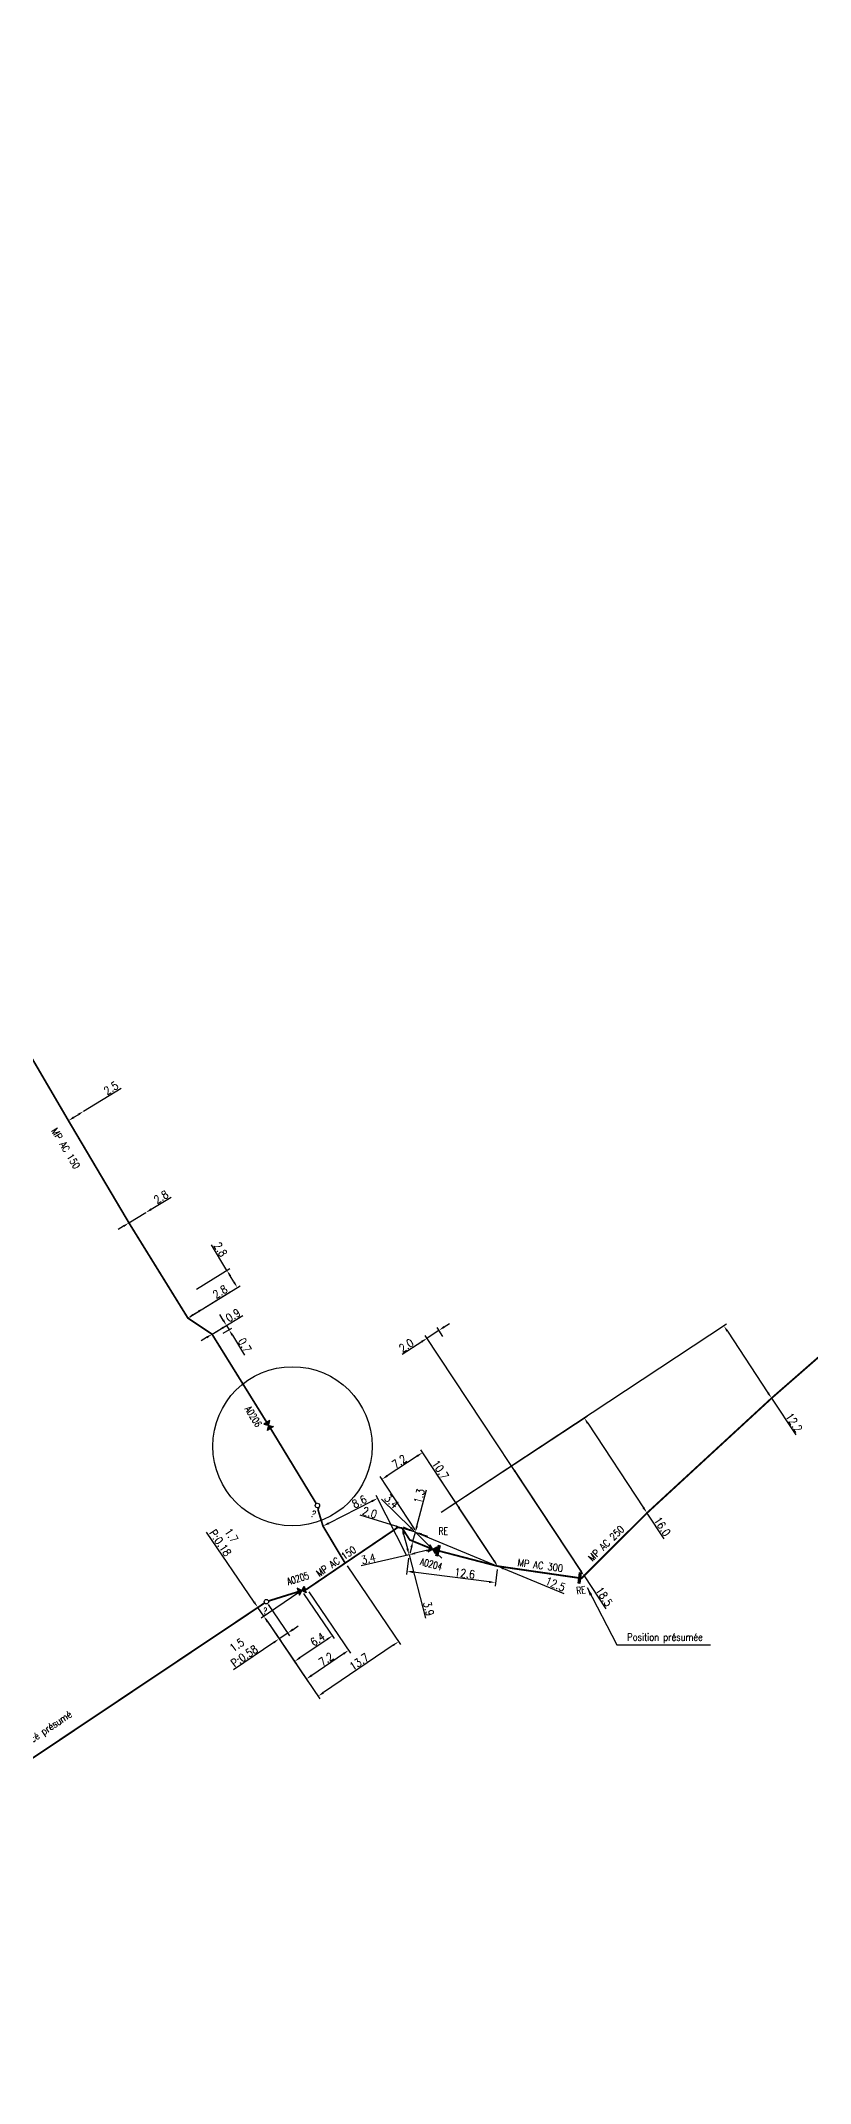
# Model space of a CAD drawing. Header units: millimetres. Extents: x 184000 to 185000, y 128000 to 129000.
# Drawn here: x 184452.6 to 184560.6, y 128471.9 to 128758.9 of the extents above; entities that cross this region are included whole.
import ezdxf
from ezdxf.enums import TextEntityAlignment as Align

# ---------------------------------------------------------------- set-up
doc = ezdxf.new("R2010")
doc.units = ezdxf.units.MM
doc.header["$PDMODE"] = 34
doc.layers.get('0').update_dxf_attribs({"linetype": 'CONTINUOUS'})
doc.layers.get('DEFPOINTS').update_dxf_attribs({"linetype": 'CONTINUOUS'})
for name, color, linetype in [('G_120', 4, 'CONTINUOUS'), ('G_300', 7, 'CONTINUOUS'), ('G_340', 7, 'CONTINUOUS'), ('G_900', 7, 'CONTINUOUS'), ('G_930', 7, 'CONTINUOUS')]:
    doc.layers.add(name, color=color, linetype=linetype)
doc.styles.add('G_ROMANS', font='ROMANS.SHX', dxfattribs={"width": 0.75})
doc.styles.get("Standard").update_dxf_attribs({"font": 'romans.shx', "width": 0.85})
doc.linetypes.add('G_typB_AP', pattern='A,5,-0.3,["o",Standard,S=1.5,R=0,X=0,Y=-0.5],-1.65', length=6.95)
doc.dimstyles.get("Standard").update_dxf_attribs({"dimtxt": 1.5, "dimasz": 1.2, "dimexe": 0.625, "dimexo": 0.625, "dimgap": 0.25, "dimtad": 1, "dimdec": 1, "dimzin": 0, "dimdsep": 46, "dimtxsty": 'Standard', "dimcen": -0.5, "dimadec": 0, "dimazin": 0, "dimtfac": 1, "dimtdec": 1, "dimtmove": 0, "dimatfit": 3, "dimfxl": 0, "dimtolj": 1, "dimtzin": 0, "dimarcsym": 0})

# ---------------------------------------------------------------- blocks, each defined once
blk = doc.blocks.new('G_300_04')
at = {"linetype": 'Continuous'}
h = blk.add_hatch(color=0, dxfattribs=at)
h.paths.add_polyline_path([(-0.5, 0.5), (-0.5, -0.5), (0, 0)])
h.paths.add_polyline_path([(0.5, 0.5), (0, 0), (0.5, -0.5)])
at = {"color": 0, "linetype": 'Continuous', "flags": 128}
blk.add_lwpolyline([(-0.5, -0.5), (0.5, 0.5), (0.5, -0.5), (-0.5, 0.5)], close=True, dxfattribs=at)
at = {"color": 0, "linetype": 'Continuous', "width": 0.75}
blk.add_attdef('NUM', text='', height=1, dxfattribs=at).set_placement((0, 1.78), align=Align.MIDDLE_CENTER)
at = {"color": 0, "linetype": 'Continuous', "width": 0.75, "flags": 3}
for tag, p in [('DEF_LEG', (0, -5)), ('DEF_COUP', (0, -7.5)), ('DEF_TYPE', (0, -10))]:
    blk.add_attdef(tag, text='', height=1.2, dxfattribs=at).set_placement(p, align=Align.MIDDLE)
blk = doc.blocks.new('G_300_15')
at = {"color": 0, "linetype": 'Continuous'}
blk.add_circle((0, 0), 1.56, dxfattribs=at)
at = {"color": 0, "linetype": 'Continuous', "style": 'G_ROMANS', "width": 0.75}
blk.add_text('?', height=4.69, dxfattribs=at).set_placement((0, -6.6), align=Align.MIDDLE_CENTER)
at = {"color": 0, "linetype": 'Continuous', "width": 0.75}
blk.add_attdef('TYP', text='', height=4.69, dxfattribs=at).set_placement((0, 5.8), align=Align.MIDDLE_CENTER)
at = {"color": 0, "linetype": 'Continuous', "width": 0.75, "flags": 1}
blk.add_attdef('NUM', text='', height=3.75, dxfattribs=at).set_placement((0, -3.8), align=Align.MIDDLE_CENTER)
at = {"color": 0, "linetype": 'Continuous', "width": 0.75, "flags": 3}
for tag, p in [('DEF_COUP', (0, -13.5)), ('DEF_LEG', (0, -11)), ('DEF_TYPE', (0, -16))]:
    blk.add_attdef(tag, text='', height=1.2, dxfattribs=at).set_placement(p, align=Align.MIDDLE)
blk = doc.blocks.new('G_340_17')
at = {"linetype": 'Continuous'}
blk.add_hatch(color=0, dxfattribs=at).paths.add_polyline_path([(0.125, 0.75), (-0.125, 0.75), (-0.125, -0.75), (0.125, -0.75)])
at = {"color": 0, "linetype": 'Continuous'}
blk.add_lwpolyline([(-0.125, 0.75), (0.125, 0.75), (0.125, -0.75), (-0.125, -0.75)], close=True, dxfattribs=at)
at = {"color": 0, "linetype": 'Continuous', "width": 0.75}
for tag, height, flags, p in [('RE', 1, 8, (0, 2.5)), ('DEF_LEG', 1.2, 3, (0, -5)), ('DEF_COUP', 1.2, 3, (0, -7.5)), ('DEF_TYPE', 1.2, 3, (0, -10))]:
    blk.add_attdef(tag, text='', height=height, dxfattribs=dict(at, flags=flags)).set_placement(p, align=Align.MIDDLE)
blk = doc.blocks.new('*D715')
at = {"layer": 'DEFPOINTS', "color": 0, "linetype": 'Continuous', "transparency": 16777216}
for p in [(184456.48, 128607.16), (184458.6, 128608.48), (184458.6, 128608.48)]:
    blk.add_point(p, dxfattribs=at)
at = {"layer": 'G_120', "color": 0, "linetype": 'Continuous', "lineweight": -2, "transparency": 16777216}
for p, q in [((184458.6, 128608.48), (184463.87, 128611.73)), ((184457.24, 128607.64), (184457.84, 128608))]:
    blk.add_line(p, q, dxfattribs=at)
at = {"layer": 'G_120', "color": 0, "linetype": 'Continuous', "transparency": 16777216}
for points in [[(184457.16, 128607.76), (184457.32, 128607.51), (184456.48, 128607.16)], [(184457.76, 128608.13), (184457.92, 128607.88), (184458.6, 128608.48)]]:
    blk.add_solid(points, dxfattribs=at)
at = {"layer": 'G_120', "color": 0, "linetype": 'Continuous', "transparency": 16777216, "insert": (184462.46, 128611.74), "char_height": 1.125, "attachment_point": 5, "rotation": 31.7127}
blk.add_mtext('\\A1;2.5', dxfattribs=at)
blk = doc.blocks.new('*D716')
at = {"layer": 'DEFPOINTS', "color": 0, "linetype": 'Continuous', "transparency": 16777216}
for p in [(184464.98, 128592.79), (184467.33, 128594.23), (184467.33, 128594.23)]:
    blk.add_point(p, dxfattribs=at)
at = {"layer": 'G_120', "color": 0, "linetype": 'Continuous', "lineweight": -2, "transparency": 16777216}
for p, q in [((184468.1, 128594.7), (184470.89, 128596.41)), ((184464.21, 128592.32), (184463.45, 128591.85)), ((184464.98, 128592.79), (184467.33, 128594.23))]:
    blk.add_line(p, q, dxfattribs=at)
at = {"layer": 'G_120', "color": 0, "linetype": 'Continuous', "transparency": 16777216}
for points in [[(184464.14, 128592.45), (184464.29, 128592.2), (184464.98, 128592.79)], [(184468.02, 128594.83), (184468.17, 128594.57), (184467.33, 128594.23)]]:
    blk.add_solid(points, dxfattribs=at)
at = {"layer": 'G_120', "color": 0, "linetype": 'Continuous', "transparency": 16777216, "insert": (184469.49, 128596.43), "char_height": 1.125, "attachment_point": 5, "rotation": 31.4437}
blk.add_mtext('\\A1;2.8', dxfattribs=at)
blk = doc.blocks.new('*D717')
at = {"layer": 'DEFPOINTS', "color": 0, "linetype": 'Continuous', "transparency": 16777216}
for p in [(184478.74, 128586.11), (184474.06, 128583.22), (184473.13, 128579.35)]:
    blk.add_point(p, dxfattribs=at)
at = {"layer": 'G_120', "color": 0, "linetype": 'Continuous', "lineweight": -2, "transparency": 16777216}
for p, q in [((184478.74, 128586.11), (184476.57, 128589.69)), ((184473.53, 128579.6), (184480.58, 128583.96)), ((184474.46, 128583.47), (184479.13, 128586.36)), ((184479.72, 128584.49), (184479.2, 128585.34))]:
    blk.add_line(p, q, dxfattribs=at)
at = {"layer": 'G_120', "color": 0, "linetype": 'Continuous', "transparency": 16777216}
for points in [[(184479.33, 128585.42), (184479.07, 128585.27), (184478.74, 128586.11)], [(184479.85, 128584.56), (184479.59, 128584.41), (184480.18, 128583.72)]]:
    blk.add_solid(points, dxfattribs=at)
at = {"layer": 'G_120', "color": 0, "linetype": 'Continuous', "transparency": 16777216, "insert": (184477.83, 128589.06), "char_height": 1.125, "attachment_point": 5, "rotation": 301.1565}
blk.add_mtext('\\A1;2.8', dxfattribs=at)
blk = doc.blocks.new('*D718')
at = {"layer": 'DEFPOINTS', "color": 0, "linetype": 'Continuous', "transparency": 16777216}
for p in [(184476.65, 128577.14), (184477.81, 128577.03), (184479.03, 128577.77)]:
    blk.add_point(p, dxfattribs=at)
at = {"layer": 'G_120', "color": 0, "linetype": 'Continuous', "lineweight": -2, "transparency": 16777216}
for p, q in [((184477.05, 128577.39), (184479.07, 128578.61)), ((184478.21, 128579.14), (184477.74, 128579.91)), ((184478.21, 128577.27), (184479.44, 128578.01)), ((184478.67, 128578.37), (184479.03, 128577.77)), ((184479.5, 128577), (184481.2, 128574.19))]:
    blk.add_line(p, q, dxfattribs=at)
at = {"layer": 'G_120', "color": 0, "linetype": 'Continuous', "transparency": 16777216}
for points in [[(184478.34, 128579.21), (184478.08, 128579.06), (184478.67, 128578.37)], [(184479.63, 128577.07), (184479.37, 128576.92), (184479.03, 128577.77)]]:
    blk.add_solid(points, dxfattribs=at)
at = {"layer": 'G_120', "color": 0, "linetype": 'Continuous', "transparency": 16777216, "insert": (184481.23, 128575.59), "char_height": 1.125, "attachment_point": 5, "rotation": 301.1565}
blk.add_mtext('\\A1;0.7', dxfattribs=at)
blk = doc.blocks.new('*D719')
at = {"layer": 'DEFPOINTS', "color": 0, "linetype": 'Continuous', "transparency": 16777216}
for p in [(184475.51, 128580.82), (184475.51, 128580.82), (184473.25, 128579.42)]:
    blk.add_point(p, dxfattribs=at)
at = {"layer": 'G_120', "color": 0, "linetype": 'Continuous', "lineweight": -2, "transparency": 16777216}
for p, q in [((184475.51, 128580.82), (184479.18, 128583.1)), ((184474.01, 128579.9), (184474.75, 128580.35))]:
    blk.add_line(p, q, dxfattribs=at)
at = {"layer": 'G_120', "color": 0, "linetype": 'Continuous', "transparency": 16777216}
for points in [[(184474.67, 128580.48), (184474.83, 128580.22), (184475.51, 128580.82)], [(184473.93, 128580.02), (184474.09, 128579.77), (184473.25, 128579.42)]]:
    blk.add_solid(points, dxfattribs=at)
at = {"layer": 'G_120', "color": 0, "linetype": 'Continuous', "transparency": 16777216, "insert": (184477.78, 128583.11), "char_height": 1.125, "attachment_point": 5, "rotation": 31.7609}
blk.add_mtext('\\A1;2.8', dxfattribs=at)
blk = doc.blocks.new('*D720')
at = {"layer": 'DEFPOINTS', "color": 0, "linetype": 'Continuous', "transparency": 16777216}
for p in [(184476.65, 128577.14), (184477.45, 128577.62), (184477.45, 128577.62)]:
    blk.add_point(p, dxfattribs=at)
at = {"layer": 'G_120', "color": 0, "linetype": 'Continuous', "lineweight": -2, "transparency": 16777216}
for p, q in [((184478.22, 128578.09), (184480.98, 128579.76)), ((184475.88, 128576.68), (184475.11, 128576.21)), ((184476.65, 128577.14), (184477.45, 128577.62))]:
    blk.add_line(p, q, dxfattribs=at)
at = {"layer": 'G_120', "color": 0, "linetype": 'Continuous', "transparency": 16777216}
for points in [[(184478.14, 128578.22), (184478.29, 128577.96), (184477.45, 128577.62)], [(184475.8, 128576.81), (184475.96, 128576.55), (184476.65, 128577.14)]]:
    blk.add_solid(points, dxfattribs=at)
at = {"layer": 'G_120', "color": 0, "linetype": 'Continuous', "transparency": 16777216, "insert": (184479.6, 128579.8), "char_height": 1.125, "attachment_point": 5, "rotation": 31.1565}
blk.add_mtext('\\A1;0.9', dxfattribs=at)
blk = doc.blocks.new('*D721')
at = {"layer": 'DEFPOINTS', "color": 0, "linetype": 'Continuous', "transparency": 16777216}
for p in [(184489.24, 128541.1), (184483.08, 128538.73), (184483.92, 128537.49)]:
    blk.add_point(p, dxfattribs=at)
at = {"layer": 'G_120', "color": 0, "linetype": 'Continuous', "lineweight": -2, "transparency": 16777216}
for p, q in [((184482.57, 128539.48), (184475.89, 128549.33)), ((184488.85, 128540.84), (184483.53, 128537.23)), ((184483.92, 128537.49), (184483.08, 128538.73)), ((184484.42, 128536.75), (184484.93, 128536))]:
    blk.add_line(p, q, dxfattribs=at)
at = {"layer": 'G_120', "color": 0, "linetype": 'Continuous', "transparency": 16777216}
for points in [[(184482.69, 128539.56), (184482.45, 128539.39), (184483.08, 128538.73)], [(184484.55, 128536.83), (184484.3, 128536.66), (184483.92, 128537.49)]]:
    blk.add_solid(points, dxfattribs=at)
at = {"layer": 'G_120', "color": 0, "linetype": 'Continuous', "transparency": 16777216, "insert": (184478.59, 128548.35), "char_height": 1.125, "attachment_point": 5, "rotation": 304.1587}
blk.add_mtext('\\A1;1.7\\PP:0.18', dxfattribs=at)
blk = doc.blocks.new('*D722')
at = {"layer": 'DEFPOINTS', "color": 0, "linetype": 'Continuous', "transparency": 16777216}
for p in [(184489.24, 128541.1), (184483.92, 128537.49), (184488.23, 128531.14)]:
    blk.add_point(p, dxfattribs=at)
at = {"layer": 'G_300', "color": 0, "linetype": 'Continuous', "lineweight": -2, "transparency": 16777216}
for p, q in [((184489.5, 128540.72), (184493.81, 128534.37)), ((184484.18, 128537.1), (184488.49, 128530.76)), ((184492.8, 128534.25), (184488.97, 128531.65))]:
    blk.add_line(p, q, dxfattribs=at)
at = {"layer": 'G_300', "color": 0, "linetype": 'Continuous', "transparency": 16777216}
for points in [[(184492.72, 128534.37), (184492.89, 128534.13), (184493.55, 128534.76)], [(184488.89, 128531.77), (184489.05, 128531.53), (184488.23, 128531.14)]]:
    blk.add_solid(points, dxfattribs=at)
at = {"layer": 'G_300', "color": 0, "linetype": 'Continuous', "transparency": 16777216, "insert": (184491.47, 128534.26), "char_height": 1.125, "attachment_point": 5, "rotation": 34.1587}
blk.add_mtext('\\A1;6.4', dxfattribs=at)
blk = doc.blocks.new('*D723')
at = {"layer": 'DEFPOINTS', "color": 0, "linetype": 'Continuous', "transparency": 16777216}
for p in [(184495.34, 128544.97), (184483.92, 128537.49), (184491.54, 128526.26)]:
    blk.add_point(p, dxfattribs=at)
at = {"layer": 'G_120', "color": 0, "linetype": 'Continuous', "lineweight": -2, "transparency": 16777216}
for p, q in [((184495.61, 128544.58), (184503.1, 128533.54)), ((184484.18, 128537.1), (184491.8, 128525.87)), ((184502.09, 128533.42), (184492.28, 128526.77))]:
    blk.add_line(p, q, dxfattribs=at)
at = {"layer": 'G_120', "color": 0, "linetype": 'Continuous', "transparency": 16777216}
for points in [[(184502.01, 128533.54), (184502.17, 128533.3), (184502.83, 128533.93)], [(184492.2, 128526.89), (184492.37, 128526.64), (184491.54, 128526.26)]]:
    blk.add_solid(points, dxfattribs=at)
at = {"layer": 'G_120', "color": 0, "linetype": 'Continuous', "transparency": 16777216, "insert": (184497.31, 128531.09), "char_height": 1.125, "attachment_point": 5, "rotation": 34.1587}
blk.add_mtext('\\A1;13.7', dxfattribs=at)
blk = doc.blocks.new('*D724')
at = {"layer": 'DEFPOINTS', "color": 0, "linetype": 'Continuous', "transparency": 16777216}
for p in [(184490, 128541.34), (184483.92, 128537.49), (184489.9, 128528.68)]:
    blk.add_point(p, dxfattribs=at)
at = {"layer": 'G_120', "color": 0, "linetype": 'Continuous', "lineweight": -2, "transparency": 16777216}
for p, q in [((184490.26, 128540.95), (184496.11, 128532.33)), ((184484.18, 128537.1), (184490.16, 128528.29)), ((184495.11, 128532.21), (184490.64, 128529.19))]:
    blk.add_line(p, q, dxfattribs=at)
at = {"layer": 'G_120', "color": 0, "linetype": 'Continuous', "transparency": 16777216}
for points in [[(184495.02, 128532.34), (184495.19, 128532.09), (184495.85, 128532.72)], [(184490.56, 128529.31), (184490.73, 128529.06), (184489.9, 128528.68)]]:
    blk.add_solid(points, dxfattribs=at)
at = {"layer": 'G_120', "color": 0, "linetype": 'Continuous', "transparency": 16777216, "insert": (184492.67, 128531.47), "char_height": 1.125, "attachment_point": 5, "rotation": 34.1587}
blk.add_mtext('\\A1;7.2', dxfattribs=at)
blk = doc.blocks.new('*D725')
at = {"layer": 'DEFPOINTS', "color": 0, "linetype": 'Continuous', "transparency": 16777216}
for p in [(184499.89, 128554.07), (184492.23, 128550.17), (184504.18, 128545.67)]:
    blk.add_point(p, dxfattribs=at)
at = {"layer": 'G_120', "color": 0, "linetype": 'Continuous', "lineweight": -2, "transparency": 16777216}
for p, q in [((184493.03, 128550.58), (184499.09, 128553.67)), ((184503.97, 128546.09), (184499.68, 128554.49))]:
    blk.add_line(p, q, dxfattribs=at)
at = {"layer": 'G_120', "color": 0, "linetype": 'Continuous', "transparency": 16777216}
for points in [[(184499.02, 128553.8), (184499.16, 128553.53), (184499.89, 128554.07)], [(184492.97, 128550.71), (184493.1, 128550.44), (184492.23, 128550.17)]]:
    blk.add_solid(points, dxfattribs=at)
at = {"layer": 'G_120', "color": 0, "linetype": 'Continuous', "transparency": 16777216, "insert": (184497.34, 128553.61), "char_height": 1.125, "attachment_point": 5, "rotation": 27.0139}
blk.add_mtext('\\A1;8.6', dxfattribs=at)
blk = doc.blocks.new('*D726')
at = {"layer": 'DEFPOINTS', "color": 0, "linetype": 'Continuous', "transparency": 16777216}
for p in [(184503.33, 128549.89), (184504.31, 128546.15), (184504.31, 128546.15)]:
    blk.add_point(p, dxfattribs=at)
at = {"layer": 'G_120', "color": 0, "linetype": 'Continuous', "lineweight": -2, "transparency": 16777216}
for p, q in [((184503.56, 128549.02), (184504.08, 128547.02)), ((184504.31, 128546.15), (184506.64, 128537.24))]:
    blk.add_line(p, q, dxfattribs=at)
at = {"layer": 'G_120', "color": 0, "linetype": 'Continuous', "transparency": 16777216}
for points in [[(184503.7, 128549.06), (184503.41, 128548.98), (184503.33, 128549.89)], [(184504.23, 128547.05), (184503.94, 128546.98), (184504.31, 128546.15)]]:
    blk.add_solid(points, dxfattribs=at)
at = {"layer": 'G_120', "color": 0, "linetype": 'Continuous', "transparency": 16777216, "insert": (184507.07, 128538.56), "char_height": 1.125, "attachment_point": 5, "rotation": 284.6814}
blk.add_mtext('\\A1;3.9', dxfattribs=at)
blk = doc.blocks.new('*D727')
at = {"layer": 'DEFPOINTS', "color": 0, "linetype": 'Continuous', "transparency": 16777216}
for p in [(184503.33, 128549.89), (184505.2, 128549.31), (184505.2, 128549.31)]:
    blk.add_point(p, dxfattribs=at)
at = {"layer": 'G_120', "color": 0, "linetype": 'Continuous', "lineweight": -2, "transparency": 16777216}
for p, q in [((184502.47, 128550.15), (184497.44, 128551.71)), ((184505.2, 128549.31), (184503.33, 128549.89)), ((184506.06, 128549.04), (184506.92, 128548.78))]:
    blk.add_line(p, q, dxfattribs=at)
at = {"layer": 'G_120', "color": 0, "linetype": 'Continuous', "transparency": 16777216}
for points in [[(184502.51, 128550.3), (184502.43, 128550.01), (184503.33, 128549.89)], [(184506.11, 128549.19), (184506.02, 128548.9), (184505.2, 128549.31)]]:
    blk.add_solid(points, dxfattribs=at)
at = {"layer": 'G_120', "color": 0, "linetype": 'Continuous', "transparency": 16777216, "insert": (184498.79, 128552.07), "char_height": 1.125, "attachment_point": 5, "rotation": 342.838}
blk.add_mtext('\\A1;2.0', dxfattribs=at)
blk = doc.blocks.new('*D728')
at = {"layer": 'DEFPOINTS', "color": 0, "linetype": 'Continuous', "transparency": 16777216}
for p in [(184505.2, 128549.31), (184505.2, 128549.31), (184504.87, 128548.05)]:
    blk.add_point(p, dxfattribs=at)
at = {"layer": 'G_120', "color": 0, "linetype": 'Continuous', "lineweight": -2, "transparency": 16777216}
for p, q in [((184505.43, 128550.18), (184506.76, 128555.29)), ((184504.87, 128548.05), (184505.2, 128549.31)), ((184504.65, 128547.18), (184504.42, 128546.31))]:
    blk.add_line(p, q, dxfattribs=at)
at = {"layer": 'G_120', "color": 0, "linetype": 'Continuous', "transparency": 16777216}
for points in [[(184505.28, 128550.22), (184505.57, 128550.14), (184505.2, 128549.31)], [(184504.5, 128547.22), (184504.79, 128547.14), (184504.87, 128548.05)]]:
    blk.add_solid(points, dxfattribs=at)
at = {"layer": 'G_120', "color": 0, "linetype": 'Continuous', "transparency": 16777216, "insert": (184505.75, 128554.39), "char_height": 1.125, "attachment_point": 5, "rotation": 75.4021}
blk.add_mtext('\\A1;1.3', dxfattribs=at)
blk = doc.blocks.new('*D729')
at = {"layer": 'DEFPOINTS', "color": 0, "linetype": 'Continuous', "transparency": 16777216}
for p in [(184505.2, 128549.31), (184505.2, 128549.31), (184507.62, 128546.92)]:
    blk.add_point(p, dxfattribs=at)
at = {"layer": 'G_300', "color": 0, "linetype": 'Continuous', "lineweight": -2, "transparency": 16777216}
for p, q in [((184504.56, 128549.94), (184500.47, 128553.98)), ((184507.62, 128546.92), (184505.2, 128549.31)), ((184508.26, 128546.29), (184508.9, 128545.66))]:
    blk.add_line(p, q, dxfattribs=at)
at = {"layer": 'G_300', "color": 0, "linetype": 'Continuous', "transparency": 16777216}
for points in [[(184504.67, 128550.05), (184504.46, 128549.84), (184505.2, 128549.31)], [(184508.37, 128546.39), (184508.16, 128546.18), (184507.62, 128546.92)]]:
    blk.add_solid(points, dxfattribs=at)
at = {"layer": 'G_300', "color": 0, "linetype": 'Continuous', "transparency": 16777216, "insert": (184501.86, 128553.66), "char_height": 1.125, "attachment_point": 5, "rotation": 315.342}
blk.add_mtext('\\A1;3.4', dxfattribs=at)
blk = doc.blocks.new('*D730')
at = {"layer": 'DEFPOINTS', "color": 0, "linetype": 'Continuous', "transparency": 16777216}
for p in [(184507.62, 128546.92), (184504.31, 128546.15), (184504.31, 128546.15)]:
    blk.add_point(p, dxfattribs=at)
at = {"layer": 'G_300', "color": 0, "linetype": 'Continuous', "lineweight": -2, "transparency": 16777216}
for p, q in [((184506.74, 128546.72), (184505.19, 128546.35)), ((184504.31, 128546.15), (184497.6, 128544.57))]:
    blk.add_line(p, q, dxfattribs=at)
at = {"layer": 'G_300', "color": 0, "linetype": 'Continuous', "transparency": 16777216}
for points in [[(184505.15, 128546.5), (184505.22, 128546.2), (184504.31, 128546.15)], [(184506.71, 128546.86), (184506.78, 128546.57), (184507.62, 128546.92)]]:
    blk.add_solid(points, dxfattribs=at)
at = {"layer": 'G_300', "color": 0, "linetype": 'Continuous', "transparency": 16777216, "insert": (184498.61, 128545.58), "char_height": 1.125, "attachment_point": 5, "rotation": 13.1851}
blk.add_mtext('\\A1;3.4', dxfattribs=at)
blk = doc.blocks.new('*D731')
at = {"layer": 'DEFPOINTS', "color": 0, "linetype": 'Continuous', "transparency": 16777216}
for p in [(184504.01, 128543.82), (184504.31, 128546.15), (184516.76, 128544.54)]:
    blk.add_point(p, dxfattribs=at)
at = {"layer": 'G_120', "color": 0, "linetype": 'Continuous', "lineweight": -2, "transparency": 16777216}
for p, q in [((184504.25, 128545.68), (184503.95, 128543.36)), ((184515.57, 128542.33), (184504.9, 128543.71)), ((184516.7, 128544.08), (184516.4, 128541.75))]:
    blk.add_line(p, q, dxfattribs=at)
at = {"layer": 'G_120', "color": 0, "linetype": 'Continuous', "transparency": 16777216}
for points in [[(184504.92, 128543.86), (184504.89, 128543.56), (184504.01, 128543.82)], [(184515.59, 128542.48), (184515.55, 128542.19), (184516.46, 128542.22)]]:
    blk.add_solid(points, dxfattribs=at)
at = {"layer": 'G_120', "color": 0, "linetype": 'Continuous', "transparency": 16777216, "insert": (184512.14, 128543.53), "char_height": 1.125, "attachment_point": 5, "rotation": 352.6699}
blk.add_mtext('\\A1;12.6', dxfattribs=at)
blk = doc.blocks.new('*D732')
at = {"layer": 'DEFPOINTS', "color": 0, "linetype": 'Continuous', "transparency": 16777216}
for p in [(184518.7, 128558.63), (184508.44, 128551.85), (184528.89, 128543.19)]:
    blk.add_point(p, dxfattribs=at)
at = {"layer": 'G_120', "color": 0, "linetype": 'Continuous', "lineweight": -2, "transparency": 16777216}
for p, q in [((184508.83, 128552.11), (184519.09, 128558.88)), ((184519.19, 128557.88), (184528.4, 128543.94)), ((184528.89, 128543.19), (184531.97, 128538.53))]:
    blk.add_line(p, q, dxfattribs=at)
at = {"layer": 'G_120', "color": 0, "linetype": 'Continuous', "transparency": 16777216}
for points in [[(184519.32, 128557.96), (184519.07, 128557.79), (184518.7, 128558.63)], [(184528.52, 128544.02), (184528.27, 128543.86), (184528.89, 128543.19)]]:
    blk.add_solid(points, dxfattribs=at)
at = {"layer": 'G_120', "color": 0, "linetype": 'Continuous', "transparency": 16777216, "insert": (184531.72, 128540.26), "char_height": 1.125, "attachment_point": 5, "rotation": 303.4459}
blk.add_mtext('\\A1;18.5', dxfattribs=at)
blk = doc.blocks.new('*D733')
at = {"layer": 'DEFPOINTS', "color": 0, "linetype": 'Continuous', "transparency": 16777216}
for p in [(184510.87, 128553.46), (184508.44, 128551.85), (184516.76, 128544.54)]:
    blk.add_point(p, dxfattribs=at)
at = {"layer": 'G_120', "color": 0, "linetype": 'Continuous', "lineweight": -2, "transparency": 16777216}
for p, q in [((184510.87, 128553.46), (184507.22, 128558.99)), ((184508.83, 128552.11), (184511.26, 128553.72)), ((184516.26, 128545.29), (184511.37, 128552.71))]:
    blk.add_line(p, q, dxfattribs=at)
at = {"layer": 'G_120', "color": 0, "linetype": 'Continuous', "transparency": 16777216}
for points in [[(184511.49, 128552.79), (184511.24, 128552.63), (184510.87, 128553.46)], [(184516.39, 128545.38), (184516.14, 128545.21), (184516.76, 128544.54)]]:
    blk.add_solid(points, dxfattribs=at)
at = {"layer": 'G_120', "color": 0, "linetype": 'Continuous', "transparency": 16777216, "insert": (184508.72, 128558.09), "char_height": 1.125, "attachment_point": 5, "rotation": 303.4306}
blk.add_mtext('\\A1;10.7', dxfattribs=at)
blk = doc.blocks.new('*D734')
at = {"layer": 'DEFPOINTS', "color": 0, "linetype": 'Continuous', "transparency": 16777216}
for p in [(184505.2, 128549.31), (184505.2, 128549.31), (184516.76, 128544.54)]:
    blk.add_point(p, dxfattribs=at)
at = {"layer": 'G_120', "color": 0, "linetype": 'Continuous', "lineweight": -2, "transparency": 16777216}
for p, q in [((184504.37, 128549.65), (184503.54, 128550)), ((184505.2, 128549.31), (184516.76, 128544.54)), ((184517.59, 128544.2), (184526.05, 128540.71))]:
    blk.add_line(p, q, dxfattribs=at)
at = {"layer": 'G_120', "color": 0, "linetype": 'Continuous', "transparency": 16777216}
for points in [[(184504.43, 128549.79), (184504.31, 128549.51), (184505.2, 128549.31)], [(184517.65, 128544.34), (184517.53, 128544.06), (184516.76, 128544.54)]]:
    blk.add_solid(points, dxfattribs=at)
at = {"layer": 'G_120', "color": 0, "linetype": 'Continuous', "transparency": 16777216, "insert": (184524.87, 128542.01), "char_height": 1.125, "attachment_point": 5, "rotation": 337.5845}
blk.add_mtext('\\A1;12.5', dxfattribs=at)
blk = doc.blocks.new('*D735')
at = {"layer": 'DEFPOINTS', "color": 0, "linetype": 'Continuous', "transparency": 16777216}
for p in [(184508.51, 128577.68), (184509.32, 128576.45), (184528.89, 128543.19)]:
    blk.add_point(p, dxfattribs=at)
at = {"layer": 'G_120', "color": 0, "linetype": 'Continuous', "lineweight": -2, "transparency": 16777216}
for p, q in [((184509.06, 128576.84), (184508.25, 128578.07)), ((184509.26, 128578.18), (184510.01, 128578.67)), ((184506.09, 128576.08), (184503.35, 128574.27)), ((184528.64, 128543.58), (184506.58, 128576.97)), ((184508.51, 128577.68), (184506.84, 128576.58))]:
    blk.add_line(p, q, dxfattribs=at)
at = {"layer": 'G_120', "color": 0, "linetype": 'Continuous', "transparency": 16777216}
for points in [[(184509.18, 128578.3), (184509.34, 128578.05), (184508.51, 128577.68)], [(184506.01, 128576.21), (184506.17, 128575.96), (184506.84, 128576.58)]]:
    blk.add_solid(points, dxfattribs=at)
at = {"layer": 'G_120', "color": 0, "linetype": 'Continuous', "transparency": 16777216, "insert": (184503.93, 128575.56), "char_height": 1.125, "attachment_point": 5, "rotation": 33.4459}
blk.add_mtext('\\A1;2.0', dxfattribs=at)
blk = doc.blocks.new('*D736')
at = {"layer": 'DEFPOINTS', "color": 0, "linetype": 'Continuous', "transparency": 16777216}
for p in [(184528.92, 128565.37), (184508.44, 128551.85), (184537.73, 128552.01)]:
    blk.add_point(p, dxfattribs=at)
at = {"layer": 'G_120', "color": 0, "linetype": 'Continuous', "lineweight": -2, "transparency": 16777216}
for p, q in [((184508.83, 128552.11), (184529.31, 128565.63)), ((184529.42, 128564.62), (184537.23, 128552.76)), ((184537.73, 128552.01), (184540.12, 128548.39))]:
    blk.add_line(p, q, dxfattribs=at)
at = {"layer": 'G_120', "color": 0, "linetype": 'Continuous', "transparency": 16777216}
for points in [[(184529.54, 128564.7), (184529.29, 128564.54), (184528.92, 128565.37)], [(184537.36, 128552.85), (184537.11, 128552.68), (184537.73, 128552.01)]]:
    blk.add_solid(points, dxfattribs=at)
at = {"layer": 'G_120', "color": 0, "linetype": 'Continuous', "transparency": 16777216, "insert": (184539.88, 128550.12), "char_height": 1.125, "attachment_point": 5, "rotation": 303.3899}
blk.add_mtext('\\A1;16.0', dxfattribs=at)
blk = doc.blocks.new('*D741')
at = {"layer": 'DEFPOINTS', "color": 0, "linetype": 'Continuous', "transparency": 16777216}
for p in [(184548.53, 128578.32), (184555.23, 128568.15), (184508.44, 128551.85)]:
    blk.add_point(p, dxfattribs=at)
at = {"layer": 'G_120', "color": 0, "linetype": 'Continuous', "lineweight": -2, "transparency": 16777216}
for p, q in [((184508.83, 128552.11), (184548.92, 128578.58)), ((184549.03, 128577.57), (184554.73, 128568.9)), ((184555.23, 128568.15), (184558.62, 128563))]:
    blk.add_line(p, q, dxfattribs=at)
at = {"layer": 'G_120', "color": 0, "linetype": 'Continuous', "transparency": 16777216}
for points in [[(184549.15, 128577.65), (184548.9, 128577.49), (184548.53, 128578.32)], [(184554.86, 128568.99), (184554.61, 128568.82), (184555.23, 128568.15)]]:
    blk.add_solid(points, dxfattribs=at)
at = {"layer": 'G_120', "color": 0, "linetype": 'Continuous', "transparency": 16777216, "insert": (184558.38, 128564.73), "char_height": 1.125, "attachment_point": 5, "rotation": 303.3576}
blk.add_mtext('\\A1;12.2', dxfattribs=at)
blk = doc.blocks.new('*D765')
at = {"layer": 'DEFPOINTS', "color": 0, "linetype": 'Continuous', "transparency": 16777216}
for p in [(184484.28, 128539.55), (184483.92, 128537.49), (184486.07, 128534.32)]:
    blk.add_point(p, dxfattribs=at)
at = {"layer": 'G_930', "color": 0, "linetype": 'Continuous', "lineweight": -2, "transparency": 16777216}
for p, q in [((184484.54, 128539.16), (184487.54, 128534.74)), ((184484.18, 128537.1), (184486.34, 128533.93)), ((184487.27, 128535.13), (184486.07, 128534.32)), ((184488.02, 128535.64), (184488.76, 128536.14)), ((184485.33, 128533.81), (184479.68, 128529.97))]:
    blk.add_line(p, q, dxfattribs=at)
at = {"layer": 'G_930', "color": 0, "linetype": 'Continuous', "transparency": 16777216}
for points in [[(184487.93, 128535.76), (184488.1, 128535.51), (184487.27, 128535.13)], [(184485.25, 128533.93), (184485.41, 128533.69), (184486.07, 128534.32)]]:
    blk.add_solid(points, dxfattribs=at)
at = {"layer": 'G_930', "color": 0, "linetype": 'Continuous', "transparency": 16777216, "insert": (184480.66, 128532.68), "char_height": 1.125, "attachment_point": 5, "rotation": 34.1587}
blk.add_mtext('\\A1;1.5\\PP:0.58', dxfattribs=at)
blk = doc.blocks.new('*D772')
at = {"layer": 'DEFPOINTS', "color": 0, "linetype": 'Continuous', "transparency": 16777216}
for p in [(184500.5, 128556.74), (184505.44, 128549.25), (184516.76, 128544.54)]:
    blk.add_point(p, dxfattribs=at)
at = {"layer": 'G_120', "color": 0, "linetype": 'Continuous', "lineweight": -2, "transparency": 16777216}
for p, q in [((184516.5, 128544.94), (184505.96, 128560.9)), ((184505.47, 128560.01), (184501.25, 128557.23)), ((184505.19, 128549.64), (184500.24, 128557.13))]:
    blk.add_line(p, q, dxfattribs=at)
at = {"layer": 'G_120', "color": 0, "linetype": 'Continuous', "transparency": 16777216}
for points in [[(184505.38, 128560.14), (184505.55, 128559.89), (184506.22, 128560.51)], [(184501.17, 128557.36), (184501.34, 128557.11), (184500.5, 128556.74)]]:
    blk.add_solid(points, dxfattribs=at)
at = {"layer": 'G_120', "color": 0, "linetype": 'Continuous', "transparency": 16777216, "insert": (184502.95, 128559.25), "char_height": 1.125, "attachment_point": 5, "rotation": 33.4306}
blk.add_mtext('\\A1;7.2', dxfattribs=at)

msp = doc.modelspace()

# ---------------------------------------------------------------- linework, layer by layer
at = {"layer": 'G_120', "linetype": 'G_typB_AP', "const_width": 0.25}
for points in [[(184484.34, 128564.74), (184476.65, 128577.14), (184473.25, 128579.42), (184464.98, 128592.79), (184456.48, 128607.16), (184451.1, 128616.37), (184443.39, 128635.96), (184433.78, 128648.12), (184429.04, 128654.1), (184390.4, 128702.8), (184384.96, 128709.49), (184360.44, 128739.87), (184357.97, 128743.15), (184357.97, 128743.15), (184357.4, 128743.83), (184356.75, 128744.35), (184345.08, 128745.19), (184343.55, 128747.11), (184335.97, 128756.4), (184328.55, 128765.78)], [(184571.89, 128582.72), (184555.23, 128568.15), (184537.73, 128552.01), (184528.89, 128543.19), (184528.54, 128542.83), (184528.28, 128542.87), (184516.76, 128544.54), (184508.38, 128546.72), (184508.1, 128546.79)]]:
    msp.add_lwpolyline(points, dxfattribs=at)
at = {"layer": 'G_120', "linetype": 'G_typB_AP', "ltscale": 0.5, "const_width": 0.25, "flags": 128}
for points in [[(184491.28, 128553.34), (184485.11, 128563.5), (184484.86, 128563.89)], [(184495.34, 128544.97), (184492.23, 128550.17), (184492.23, 128550.17), (184491.55, 128552.42), (184491.59, 128552.74), (184491.57, 128552.79)], [(184489.72, 128541.25), (184490, 128541.34), (184495.34, 128544.97), (184495.34, 128544.97), (184502.76, 128550), (184503.33, 128549.89), (184503.66, 128549.41), (184504.41, 128548.24), (184504.87, 128548.05), (184507.17, 128547.11)], [(184484.57, 128539.64), (184488.76, 128540.95)]]:
    msp.add_lwpolyline(points, dxfattribs=at)
at = {"layer": 'G_120', "linetype": 'G_typB_AP', "ltscale": 0.5, "const_width": 0.25}
msp.add_lwpolyline([(184484.02, 128539.37), (184483.08, 128538.73), (184481.47, 128537.65), (184437.68, 128508.35), (184435.27, 128506.75), (184430.67, 128503.71), (184427.12, 128501.41), (184426.74, 128501.17), (184421.39, 128497.69), (184422.39, 128496.19), (184413.15, 128489.85), (184413.15, 128489.85), (184403.25, 128483.06), (184403.25, 128483.06), (184396.27, 128478.51), (184394.84, 128477.66), (184394.2, 128477.28), (184388.9, 128474.15), (184378.96, 128467.22)], dxfattribs=at)
at = {"layer": 'G_900', "ltscale": 0.5}
msp.add_circle((184487.94, 128561.39), 11.19, dxfattribs=at)

# ---------------------------------------------------------------- block references
at = {"layer": 'G_300', "ltscale": 0.5}
ref = msp.add_blockref('G_300_04', (184484.6, 128564.32), dxfattribs=dict(at, rotation=301.7934896266472))
ref.add_attrib('NUM', 'A0206', dxfattribs={"layer": '0', "color": 0, "linetype": 'Continuous', "height": 1, "rotation": 301.7935, "width": 0.75}).set_placement((184482.45, 128565.57), align=Align.MIDDLE_CENTER)
at = {"layer": 'G_300', "ltscale": 0.5, "xscale": 0.2, "yscale": 0.2, "zscale": 0.2, "rotation": 334.5659423978877}
msp.add_blockref('G_300_15', (184491.45, 128553.07), dxfattribs=at)
at = {"layer": 'G_300', "ltscale": 0.5}
ref = msp.add_blockref('G_300_04', (184507.62, 128546.92), dxfattribs=dict(at, rotation=345.4192990703734))
ref.add_attrib('NUM', 'A0204', dxfattribs={"layer": '0', "color": 0, "linetype": 'Continuous', "height": 1, "rotation": 345.4193, "width": 0.75}).set_placement((184507.43, 128544.82), align=Align.MIDDLE_CENTER)
at = {"layer": 'G_300', "ltscale": 0.5, "rotation": 17.39615877270701}
msp.add_blockref('G_300_04', (184489.24, 128541.1), dxfattribs=at).add_auto_attribs({'NUM': 'A0205'})
at = {"layer": 'G_340', "ltscale": 0.5}
ref = msp.add_blockref('G_340_17', (184508.38, 128546.72), dxfattribs=dict(at, rotation=345.4192990668406))
ref.add_attrib('RE', 'RE', dxfattribs={"layer": '0', "color": 0, "linetype": 'Continuous', "height": 1, "width": 0.75}).set_placement((184509.12, 128549.46), align=Align.MIDDLE)
ref = msp.add_blockref('G_340_17', (184528.28, 128542.87), dxfattribs=dict(at, rotation=351.7408452110282))
ref.add_attrib('RE', 'RE', dxfattribs={"layer": '0', "color": 0, "linetype": 'Continuous', "height": 1, "rotation": 6.3215, "width": 0.75}).set_placement((184528.47, 128541.17), align=Align.MIDDLE)
at = {"layer": 'G_930', "ltscale": 0.5, "xscale": 0.2, "yscale": 0.2, "zscale": 0.2, "rotation": 351.9621011705002}
msp.add_blockref('G_300_15', (184484.28, 128539.55), dxfattribs=at)

# ---------------------------------------------------------------- texts
at = {"layer": 'G_120', "linetype": 'Continuous', "width": 0.85}
for s, rotation, p in [('MP AC 150', 300.9118, (184456.1, 128603.26)), ('MP AC 250', 44.4266, (184531.99, 128547.73)), ('MP AC 150', 34.4845, (184494.07, 128545.21)), ('MP AC 300', 352.443, (184522.76, 128544.65)), ('MP AC 250 Tracé présumé', 33.6316, (184450.43, 128519.44))]:
    msp.add_text(s, height=1, rotation=rotation, dxfattribs=at).set_placement(p, align=Align.MIDDLE)
at = {"layer": 'G_340', "linetype": 'Continuous', "insert": (184534.96, 128534.4), "char_height": 1, "attachment_point": 4}
msp.add_mtext('Position présumée', dxfattribs=at)

# ---------------------------------------------------------------- dimensions: what is measured, and where the dimension line sits
at = {"layer": 'G_120', "linetype": 'Continuous'}
for base, p1, p2, angle, override, picture, middle in [((184458.6, 128608.48), (184456.48, 128607.16), (184458.6, 128608.48), 211.7127, {"dimscale": 0.75}, '*D715', (184462.86, 128611.1)), ((184467.3285, 128594.228), (184464.98233, 128592.79344), (184467.3285, 128594.228), 211.44366, {"dimscale": 0.75, "dimlfac": 1, "dimlunit": 2, "dimatfit": 0}, '*D716', (184469.87882, 128595.78739)), ((184478.74, 128586.11), (184473.13, 128579.35), (184474.06, 128583.22), 301.1565, {"dimscale": 0.75}, '*D717', (184477.19, 128588.67)), ((184477.45, 128577.62), (184476.65, 128577.14), (184477.45, 128577.62), 211.1565, {"dimscale": 0.75, "dimatfit": 0}, '*D720', (184479.98, 128579.16)), ((184479.03, 128577.77), (184476.65, 128577.14), (184477.81, 128577.03), 121.1565, {"dimscale": 0.75, "dimatfit": 0}, '*D718', (184480.58, 128575.21)), ((184508.51, 128577.68), (184528.89, 128543.19), (184509.32, 128576.45), 213.4459, {"dimscale": 0.75}, '*D735', (184504.34, 128574.93)), ((184528.92, 128565.37), (184537.73, 128552.01), (184508.44, 128551.85), 303.3899, {"dimscale": 0.75}, '*D736', (184539.25, 128549.7)), ((184510.87, 128553.46), (184516.76, 128544.54), (184508.44, 128551.85), 303.4306, {"dimscale": 0.75}, '*D733', (184508.09, 128557.67)), ((184518.7, 128558.63), (184528.89, 128543.19), (184508.44, 128551.85), 303.4459, {"dimscale": 0.75}, '*D732', (184531.1, 128539.85)), ((184505.2, 128549.31), (184504.87, 128548.05), (184505.2, 128549.31), 255.4021, {"dimscale": 0.75, "dimatfit": 0}, '*D728', (184506.48, 128554.2)), ((184499.89, 128554.07), (184492.23, 128550.17), (184504.18, 128545.67), 207.0139, {"dimscale": 0.75}, '*D725', (184497.68, 128552.94)), ((184505.2, 128549.31), (184503.33, 128549.89), (184505.2, 128549.31), 162.838, {"dimscale": 0.75, "dimatfit": 0}, '*D727', (184498.57, 128551.36)), ((184504.31, 128546.15), (184503.33, 128549.89), (184504.31, 128546.15), 104.6814, {"dimscale": 0.75}, '*D726', (184506.35, 128538.37)), ((184505.2, 128549.31), (184516.76, 128544.54), (184505.2, 128549.31), 337.5845, {"dimscale": 0.75, "dimatfit": 0}, '*D734', (184524.59, 128541.31)), ((184491.54, 128526.26), (184495.34, 128544.97), (184483.92, 128537.49), 34.1587, {"dimscale": 0.75, "dimatfit": 0}, '*D723', (184497.74, 128530.47)), ((184504.0117, 128543.8211), (184516.7581, 128544.5439), (184504.3107, 128546.1451), 352.6699, {"dimscale": 0.75, "dimatfit": 0}, '*D731', (184512.0433, 128542.7879)), ((184489.9, 128528.68), (184490, 128541.34), (184483.92, 128537.49), 34.1587, {"dimscale": 0.75, "dimatfit": 0}, '*D724', (184493.09, 128530.84))]:
    dim = msp.add_linear_dim(base=base, p1=p1, p2=p2, angle=angle, dimstyle='Standard', override=override, dxfattribs=at)
    dim.commit()
    dim.dimension.update_dxf_attribs({"geometry": picture, "text_midpoint": middle, "dimtype": 160})
for base, p1, p2, angle, text, override, picture, middle in [((184475.51, 128580.82), (184473.25, 128579.42), (184475.51, 128580.82), 211.7609, '2.8', {"dimscale": 0.75}, '*D719', (184478.17, 128582.47)), ((184548.53, 128578.32), (184555.23, 128568.15), (184508.44, 128551.85), 303.3576, '12.2', {"dimscale": 0.75}, '*D741', (184557.75, 128564.32)), ((184500.5, 128556.74), (184516.76, 128544.54), (184505.44, 128549.25), 33.4306, '7.2', {"dimscale": 0.75}, '*D772', (184503.36, 128558.62)), ((184483.92, 128537.49), (184483.08, 128538.73), (184489.24, 128541.1), 124.1587, '1.7\\PP:0.18', {"dimscale": 0.75, "dimatfit": 0}, '*D721', (184477.2, 128547.4))]:
    dim = msp.add_linear_dim(base=base, p1=p1, p2=p2, angle=angle, text=text, dimstyle='Standard', override=override, dxfattribs=at)
    dim.commit()
    dim.dimension.update_dxf_attribs({"geometry": picture, "text_midpoint": middle, "dimtype": 160})
at = {"layer": 'G_300', "linetype": 'Continuous'}
for base, p1, p2, angle, override, picture, middle in [((184505.2, 128549.31), (184507.62, 128546.92), (184505.2, 128549.31), 315.342, {"dimscale": 0.75, "dimatfit": 0}, '*D729', (184501.34, 128553.13)), ((184504.31, 128546.15), (184507.62, 128546.92), (184504.31, 128546.15), 13.1851, {"dimscale": 0.75}, '*D730', (184498.78, 128544.85)), ((184488.23, 128531.14), (184489.24, 128541.1), (184483.92, 128537.49), 34.1587, {"dimscale": 0.75, "dimatfit": 0}, '*D722', (184491.9, 128533.63))]:
    dim = msp.add_linear_dim(base=base, p1=p1, p2=p2, angle=angle, dimstyle='Standard', override=override, dxfattribs=at)
    dim.commit()
    dim.dimension.update_dxf_attribs({"geometry": picture, "text_midpoint": middle, "dimtype": 160})
at = {"layer": 'G_930', "linetype": 'Continuous'}
dim = msp.add_linear_dim(base=(184486.07, 128534.32), p1=(184484.28, 128539.55), p2=(184483.92, 128537.49), angle=34.1587, text='1.5\\PP:0.58', dimstyle='Standard', override={"dimscale": 0.75, "dimatfit": 0}, dxfattribs=at)
dim.commit()
dim.dimension.update_dxf_attribs({"geometry": '*D765', "text_midpoint": (184481.6, 128531.28), "dimtype": 160})

# ---------------------------------------------------------------- leaders
at = {"layer": 'G_340', "linetype": 'Continuous', "annotation_type": 0, "has_hookline": 1, "hookline_direction": 0, "text_width": 11.7}
msp.add_leader([(184529.31, 128541.55), (184533.51, 128533.49), (184534.71, 128533.49)], dimstyle='Standard', dxfattribs=at)

doc.saveas('drawing.dxf')
